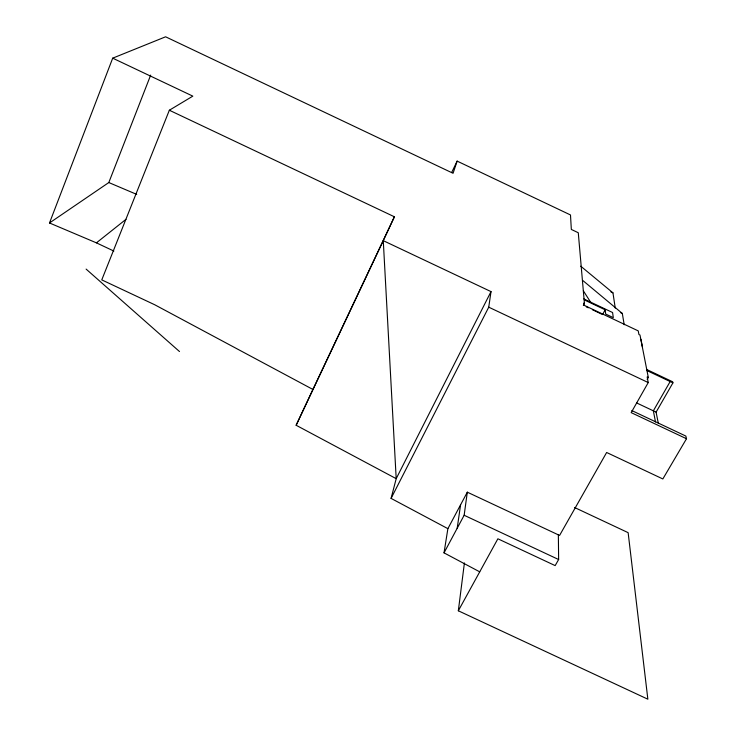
<?xml version="1.0" encoding="UTF-8"?>
<svg xmlns="http://www.w3.org/2000/svg" width="736" height="736" viewBox="0 0 736 736"><rect width="100%" height="100%" fill="white"/><g stroke="black" fill="none" stroke-linecap="round" stroke-linejoin="round"><path stroke-width="1.1" d="M574.522 507.49L628.139 532.662L647.855 699.2L458.335 610.788L464.407 562.948M479.725 571.844L444.029 552.865L464.149 515.264L467.314 492.172L559.581 535.431L606.639 452.484L662.842 478.952L686.504 438.739L685.851 436.071L631.828 410.578M457.185 528.292L460.589 504.804M391.083 498.392L488.741 307.179L491.013 291.612L383.272 240.663L394.404 216.789L169.344 110.234L101.77 279.882L154.707 304.75L312.91 389.445L296.139 425.261L396.198 478.667L391.083 498.392L447.884 528.66L444.029 552.865M583.354 305.422L584.421 303.416L578.275 232.742L571.329 229.439L570.492 214.958L457.139 161.11L453.063 173.282L165.6 36.8L112.7 58.162L49.496 222.971L96.416 242.852L113.85 251.059M49.496 222.971L108.808 182.546L150.678 75.1M312.92 389.436L394.404 216.789M296.139 425.261L383.272 240.663L396.198 478.667L491.013 291.612M451.646 172.518L457.139 161.11M447.884 528.66L467.314 492.172M584.402 299.966L605.158 309.801L602.572 314.557L592.379 309.727M458.335 610.788L497.876 538.789L555.156 565.607L558.633 559.526L558.357 534.851M647.192 379.463L648.315 377.494L639.98 335L638.931 334.503L638.232 330.887L583.887 305.164L583.731 303.094L584.421 303.416M648.315 377.494L647.165 376.942L648.25 382.564L631.175 412.629L686.504 438.739M670.156 381.552L653.356 410.826L655.5 421.958M658.306 423.283L656.098 412.123L672.925 382.858L672.658 381.782L646.778 369.546M96.416 242.852L125.976 219.337M169.344 110.234L192.832 96.14L112.7 58.162M108.808 182.546L136.721 194.396M464.149 515.264L558.633 559.526M586.27 306.838L588.303 307.804M646.64 370.438L672.925 382.858M488.741 307.179L648.25 382.564M636.769 402.997L656.098 412.123M610.898 291.888L612.959 292.864L615.25 308.09M620.402 312.542L622.325 313.462L624.192 324.751M583.814 298.899L612.582 312.524L613.309 317.658L605.691 314.051L605.158 309.801M580.722 266.174L612.959 292.864M582.94 280.609L622.325 313.462M86.112 269.091L179.492 351.541M583.372 290.84L590.769 302.404M640.927 339.314L642.436 347.006"/></g></svg>
